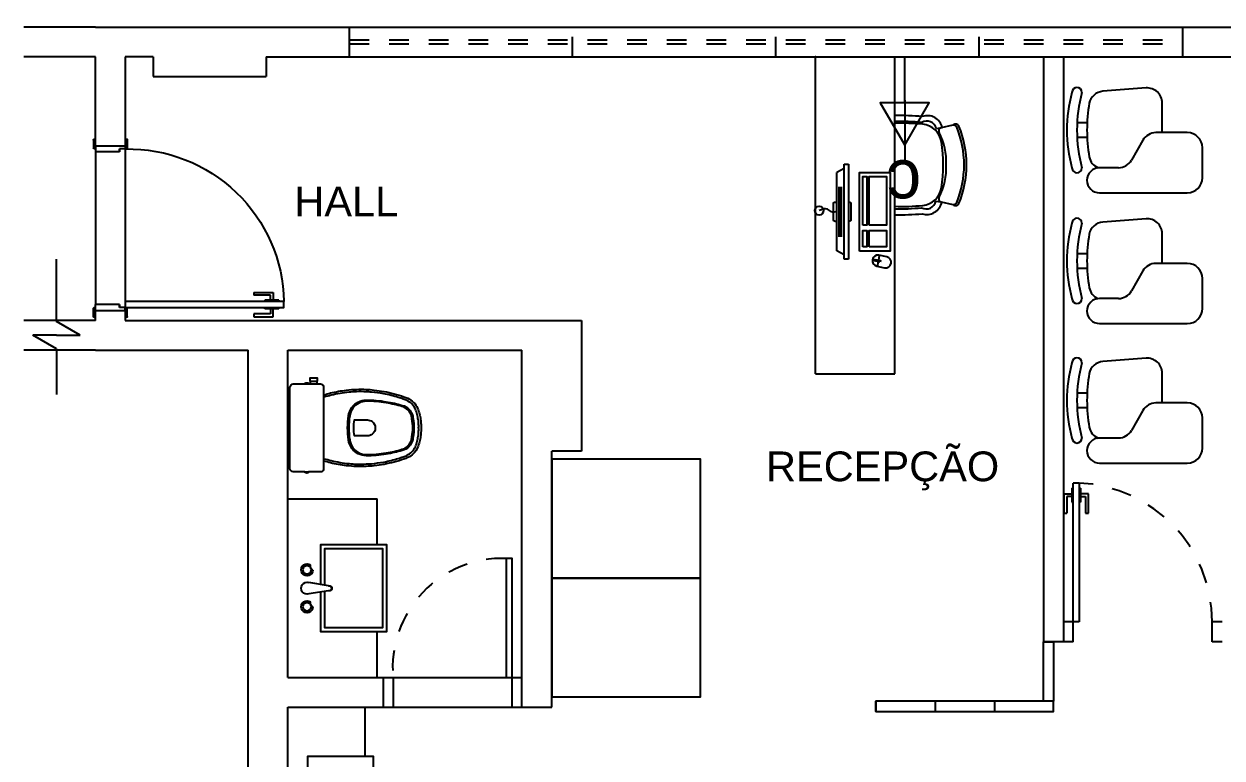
# Model space of a CAD drawing. Header units: millimetres. Extents: x 7034 to 7235, y -465 to -380.
# Drawn here: x 7148.76 to 7154.8, y -408.32 to -404.62 of the extents above; entities that cross this region are included whole.
import ezdxf

# ---------------------------------------------------------------- set-up
doc = ezdxf.new("R2010")
doc.units = ezdxf.units.MM
doc.header["$LTSCALE"] = 0.005
doc.linetypes.add('CONTINUO', pattern=[0])
doc.linetypes.add('DASHED', pattern=[19.05, 12.7, -6.35])
doc.layers.get('0').update_dxf_attribs({"linetype": 'CONTINUO'})
for name, color, linetype in [('- COTAS', 12, 'Continuous'), ('0-TOMADAS', 12, 'Continuous'), ('252', 252, 'Continuous'), ('A-03', 3, 'Continuous'), ('ARQ-PEITORIAL', 4, 'Continuous'), ('ARQ_ALVENARIA', 6, 'Continuous'), ('ARQ_BLK_ESQUADR', 1, 'Continuous'), ('ARQ_ESQUADRIA', 5, 'Continuous'), ('ARQ_JANELAALTA', 150, 'DASHED'), ('ARQ_MOBILIARIO 1', 8, 'Continuous'), ('ARQ_MOBILIARIO 2', 252, 'Continuous'), ('ARQ_SOLEIRA', 250, 'CONTINUO'), ('ARQ_TXT_AMBIENTE', 3, 'Continuous'), ('PORTA', 2, 'Continuous')]:
    doc.layers.add(name, color=color, linetype=linetype)
doc.layers.add('0-LAYOUT', color=250, linetype='Continuous', lineweight=25)
doc.styles.get("Standard").update_dxf_attribs({"font": 'arial.ttf'})
pattern_1 = [(0, (0, 0), (0, 6.985), [5.08, -1.905]), (90, (0, 0), (-6.985, 4e-16), [5.08, -1.905])]

# ---------------------------------------------------------------- blocks, each defined once
blk = doc.blocks.new('12110333')
at = {"layer": 'PORTA', "color": 1}
for p, q in [((-0.031, 0.7461), (0.008, 0.7461)), ((-0.031, 0.6481), (-0.031, 0.7461)), ((-0.017, 0.7321), (-0.017, 0.6621)), ((0.008, 0.7321), (-0.017, 0.7321)), ((0.008, 0.7741), (0.015, 0.7741)), ((0.008, 0.7741), (0.008, 0.7041)), ((0.052, 0.7741), (0.045, 0.7741)), ((0.052, 0.7741), (0.052, 0.7041)), ((0.091, 0.7461), (0.052, 0.7461)), ((0.052, 0.7321), (0.077, 0.7321)), ((0.077, 0.7321), (0.077, 0.6621)), ((0.091, 0.6481), (0.091, 0.7461)), ((0.008, 0.7041), (0.015, 0.7041)), ((0.052, 0.7041), (0.045, 0.7041)), ((-0.017, 0.6481), (-0.031, 0.6481)), ((-0.017, 0.6621), (-0.017, 0.6481)), ((-0.017, 0.6621), (-0.017, 0.6621)), ((0.077, 0.6621), (0.077, 0.6621)), ((0.077, 0.6621), (0.077, 0.6481)), ((0.091, 0.6481), (0.077, 0.6481)), ((0.815, 0), (0.015, 0)), ((0.8, -0.15), (0.03, -0.15))]:
    blk.add_line(p, q, dxfattribs=at)
at = {"layer": 'PORTA'}
for p, q in [((-0.035, 0.005), (-0.035, 0)), ((-0.03, 0.01), (0.01, 0.01)), ((0, 0), (0.015, 0)), ((0.015, 0), (0.015, -0.03)), ((0.815, 0.005), (0.815, 0)), ((0.83, 0), (0.815, 0)), ((0.815, 0), (0.815, -0.03)), ((0.86, 0.01), (0.82, 0.01)), ((0.865, 0.005), (0.865, 0)), ((0.03, -0.03), (0.015, -0.03)), ((0.015, -0.03), (0.03, -0.03)), ((0.03, -0.03), (0.03, -0.15)), ((0.815, -0.03), (0.8, -0.03)), ((0.8, -0.03), (0.815, -0.03)), ((0.8, -0.03), (0.8, -0.15)), ((-0.035, -0.15), (-0.035, -0.15)), ((-0.035, -0.15), (-0.035, -0.155)), ((-0.03, -0.16), (0.01, -0.16)), ((0, -0.15), (0.03, -0.15)), ((0.015, -0.15), (0.015, -0.155)), ((0.83, -0.15), (0.8, -0.15)), ((0.815, -0.15), (0.815, -0.155)), ((0.86, -0.16), (0.82, -0.16)), ((0.865, -0.15), (0.865, -0.155)), ((0.865, -0.15), (0.865, -0.15))]:
    blk.add_line(p, q, dxfattribs=at)
at = {"layer": 'PORTA', "color": 3}
blk.add_lwpolyline([(0.015, 0), (0.015, 0.8), (0.045, 0.8), (0.045, 0)], close=True, dxfattribs=at)
at = {"layer": 'PORTA', "color": 1}
blk.add_arc((0.03, 0.015), 0.7851, 358.90531, 88.90531, dxfattribs=at)
at = {"layer": 'PORTA'}
for centre, start, end in [((-0.03, 0.005), 90, 180), ((0.01, 0.005), 0, 90), ((0.82, 0.005), 90, 180), ((0.86, 0.005), 0, 90), ((-0.03, -0.155), 180, 270), ((0.01, -0.155), 270, 0), ((0.82, -0.155), 180, 270), ((0.86, -0.155), 270, 0)]:
    blk.add_arc(centre, 0.005, start, end, dxfattribs=at)
blk = doc.blocks.new('A$C778229A4')
at = {"layer": '0-LAYOUT', "linetype": 'Continuous'}
for p, q in [((556.6, 737.6), (252.4, 714.2)), ((670.6, 423.4), (670.6, 632.1)), ((72, 493.9), (142.4, 493.9)), ((847, 423.4), (626.1, 423.4)), ((142.4, 388.1), (72, 388.1)), ((534.2, 370.1), (454.1, 229.7)), ((952.8, 105.8), (952.8, 317.5)), ((362.2, 176.4), (229.5, 176.4)), ((229.5, 0), (847, 0))]:
    blk.add_line(p, q, dxfattribs=at)
for centre, radius, start, end in [((1004.3, 441), 1004.3, 164.72346, 195.27654), ((70.8, 705.6), 35.3, 0, 180), ((1074.9, 441), 1004.3, 164.72346, 195.27654), ((260.5, 608.7), 105.8, 94.39871, 168.30549), ((564.7, 632.1), 105.8, 0, 94.39871), ((1283.9, 441), 1142.8, 170.47649, 189.52351), ((626.1, 317.5), 105.8, 90, 150.25512), ((847, 317.5), 105.8, 0, 90), ((70.8, 176.4), 35.3, 180, 0), ((229.5, 88.2), 88.2, 90, 270), ((260.5, 273.4), 105.8, 191.69451, 247.18493), ((362.2, 282.3), 105.8, 270, 330.25512), ((847, 105.8), 105.8, 270, 0)]:
    blk.add_arc(centre, radius, start, end, dxfattribs=at)
blk = doc.blocks.new('cbtorb2')
at = {"layer": '252'}
for p, q in [((-0.01, -0.0904), (-0.0237, -0.0081)), ((0.01, -0.0904), (0.0237, -0.0081)), ((-0.0088, -0.0975), (-0.01, -0.0904)), ((0.0088, -0.0975), (0.01, -0.0904))]:
    blk.add_line(p, q, dxfattribs=at)
for centre in [(-0.0774, 0), (0.0774, 0)]:
    blk.add_circle(centre, 0.017, dxfattribs=at)
for centre, radius, start, end in [((-0.0774, 0), 0.025, 341.1513, 198.8487), ((0, 0), 0.025, 341.1513, 198.8487), ((0.0774, 0), 0.025, 341.1513, 198.8487), ((-0.0774, 0), 0.025, 198.8487, 216.2316), ((-0.0927, -0.0318), 0.0177, 22.7472, 105.6562), ((-0.0774, 0), 0.025, 272.1718, 341.1513), ((0.0774, 0), 0.025, 198.8487, 216.2316), ((0.062, -0.0318), 0.0177, 22.7472, 105.6562), ((0.0774, 0), 0.025, 272.1718, 341.1513), ((0, -0.0938), 0.0106, 161.2845, 18.7155), ((0, -0.0922), 0.0103, 210.8046, 329.1954)]:
    blk.add_arc(centre, radius, start, end, dxfattribs=at)
blk = doc.blocks.new('Baci01p')
for points in [[(0.17, 0), (0.17, 0.205, 0.059373), (0.1695, 0.2098, 0.333509), (0.154, 0.222), (0.1355, 0.222), (0.1045, 0.222), (0.094, 0.222), (0.094, 0.2248, 0.252251), (0.0939, 0.2251, 0.160103), (0.085, 0.228, 0.160103), (0.0761, 0.2251, 0.252251), (0.076, 0.2248), (0.076, 0.222), (0.017, 0.222, 0.327853), (0.0003, 0.2069, 0.087637), (0, 0.2038), (0, 0), (0, -0.2038, 0.087637), (0.0003, -0.2069, 0.327853), (0.017, -0.222), (0.076, -0.222), (0.076, -0.2248, 0.252251), (0.0761, -0.2251, 0.160103), (0.085, -0.228, 0.160103), (0.0939, -0.2251, 0.252251), (0.094, -0.2248), (0.094, -0.222), (0.1045, -0.222), (0.1045, -0.236), (0.102, -0.236), (0.102, -0.252), (0.12, -0.252), (0.138, -0.252), (0.138, -0.236), (0.1355, -0.236), (0.1355, -0.222), (0.154, -0.222, 0.333509), (0.1695, -0.2098, 0.059373), (0.17, -0.205)], [(0.291, 0, 0.041331), (0.2956, -0.0608, 0.129345), (0.3127, -0.1036, 0.234638), (0.385, -0.1405, 0.044666), (0.486, -0.1319, 0.031515), (0.5665, -0.1138, 0.151063), (0.5993, -0.0952, 0.148094), (0.6192, -0.0588, 0.031073), (0.6214, -0.0451, 0.035055), (0.6255, 0, 0.035055), (0.6214, 0.0451, 0.031073), (0.6192, 0.0588, 0.148094), (0.5993, 0.0952, 0.151063), (0.5665, 0.1138, 0.031515), (0.486, 0.1319, 0.044666), (0.385, 0.1405, 0.234638), (0.3127, 0.1036, 0.129345), (0.2956, 0.0608, 0.041331)], [(0.297, 0, -0.041434), (0.3015, 0.06, -0.129651), (0.3175, 0.1, -0.234583), (0.385, 0.1345, -0.044678), (0.485, 0.126, -0.031614), (0.565, 0.108, -0.152477), (0.595, 0.091, -0.148725), (0.6134, 0.0575, -0.031624), (0.6155, 0.0444, -0.035113), (0.6195, 0, -0.035113), (0.6155, -0.0444, -0.031624), (0.6134, -0.0575, -0.148725), (0.595, -0.091, -0.152477), (0.565, -0.108, -0.031614), (0.485, -0.126, -0.044678), (0.385, -0.1345, -0.234583), (0.3175, -0.1, -0.129651), (0.3015, -0.06, -0.041434)], [(0.391, -0.04, 0.164444), (0.415, -0.032, 0.245936), (0.43, 0, 0.245936), (0.415, 0.032, 0.164444), (0.391, 0.04), (0.326, 0.04, 0.108885), (0.326, -0.04)]]:
    blk.add_lwpolyline(points, format="xyb", close=True)
for points in [[(0.076, 0.222), (0.094, 0.222)], [(0.093, 0.2245), (0.085, 0.2245), (0.077, 0.2245)], [(0.076, -0.222), (0.094, -0.222)], [(0.093, -0.2245), (0.085, -0.2245), (0.077, -0.2245)], [(0.1045, -0.222), (0.1355, -0.222)], [(0.1045, -0.236), (0.12, -0.236), (0.1355, -0.236)]]:
    blk.add_lwpolyline(points)
for points in [[(0.17, -0.167, -0.003882), (0.205, -0.1765, 0.024258), (0.285, -0.1905, 0.02486), (0.335, -0.1945, 0.033324), (0.385, -0.194, 0.02486), (0.425, -0.191, 0.012268), (0.475, -0.184, 0.015806), (0.525, -0.1725, 0.026699), (0.575, -0.157, 0.021919), (0.595, -0.1495, 0.174675), (0.6435, -0.1, 0.045452), (0.653, -0.07, 0.022856), (0.6562, -0.0571, 0.041289), (0.6602, -0.0304, 0.052091), (0.6606, -0.0228, 0.04333), (0.661, 0, 0.04333), (0.6606, 0.0228, 0.052091), (0.6602, 0.0304, 0.041289), (0.6562, 0.0571, 0.022856), (0.653, 0.07, 0.045452), (0.6435, 0.1, 0.174675), (0.595, 0.1495, 0.021919), (0.575, 0.157, 0.026699), (0.525, 0.1725, 0.015806), (0.475, 0.184, 0.012268), (0.425, 0.191, 0.02486), (0.385, 0.194, 0.033324), (0.335, 0.1945, 0.02486), (0.285, 0.1905, 0.024258), (0.205, 0.1765, -0.003882), (0.17, 0.167)], [(0.1731, 0.1554, 0.003849), (0.2079, 0.1649, -0.027799), (0.2984, 0.18, -0.018883), (0.3355, 0.1825, -0.033646), (0.3844, 0.182, -0.016781), (0.4106, 0.1805, -0.015438), (0.4729, 0.1722, -0.023716), (0.5465, 0.154, -0.013571), (0.5711, 0.1457, -0.02186), (0.59, 0.1386, -0.173345), (0.6325, 0.0952, -0.045814), (0.6414, 0.067, -0.024058), (0.6444, 0.0546, -0.042614), (0.6482, 0.029, -0.066108), (0.6485, 0.0226, -0.047154), (0.649, 0, -0.047154), (0.6485, -0.0226, -0.066108), (0.6482, -0.029, -0.042614), (0.6444, -0.0546, -0.024058), (0.6414, -0.067, -0.045814), (0.6325, -0.0952, -0.173345), (0.59, -0.1386, -0.02186), (0.5711, -0.1457, -0.013571), (0.5465, -0.154, -0.023716), (0.4729, -0.1722, -0.015438), (0.4106, -0.1805, -0.016781), (0.3844, -0.182, -0.033646), (0.3355, -0.1825, -0.018883), (0.2984, -0.18, -0.027799), (0.2079, -0.1649, 0.003849), (0.1731, -0.1554)]]:
    blk.add_lwpolyline(points, format="xyb")
blk = doc.blocks.new('4i')
at = {"layer": 'A-03'}
blk.add_line((-153.5663, 1.2264), (-153.2649, 1.2264), dxfattribs=at)
blk.add_text('c', height=0.2498, rotation=270, dxfattribs=at).set_placement((-153.2627, 1.3103))

msp = doc.modelspace()

# ---------------------------------------------------------------- hatches: boundary and pattern name
at = {"layer": '- COTAS'}
h = msp.add_hatch(dxfattribs=at)
h.set_pattern_fill('ANGLE', color=256)
h.set_pattern_definition(pattern_1)
h.paths.add_polyline_path([(7152.5704, -407.0636), (7152.2849, -406.8988, 0.57735), (7152.221, -406.9357), (7152.221, -407.2654, 0.57735), (7152.2849, -407.3023), (7152.5704, -407.1374, 0.57735)])
at = {"layer": '0-TOMADAS'}
h = msp.add_hatch(dxfattribs=at)
h.set_pattern_fill('ANGLE', color=256)
h.set_pattern_definition([(0, (0, 4e-08), (0, 6.985), [5.08, -1.905]), (90, (0, 4e-08), (-6.985, 4e-16), [5.08, -1.905])])
h.paths.add_polyline_path([(7152.3416, -404.4282), (7152.2849, -404.3954, 0.57735), (7152.221, -404.4323), (7152.221, -404.762, 0.57735), (7152.2849, -404.7989), (7152.3416, -404.7662)])
h = msp.add_hatch(dxfattribs=at)
h.set_pattern_fill('ANGLE', color=256)
h.set_pattern_definition(pattern_1)
h.paths.add_polyline_path([(7152.5704, -405.812), (7152.3416, -405.6799), (7152.3416, -406.0179), (7152.5704, -405.8858, 0.57735)])
h = msp.add_hatch(dxfattribs=at)
h.set_pattern_fill('ANGLE', color=256)
h.set_pattern_definition(pattern_1)
h.paths.add_polyline_path([(7152.5704, -405.812), (7152.3416, -405.6799), (7152.3416, -406.0179), (7152.5704, -405.8858, 0.57735)])
h = msp.add_hatch(dxfattribs=at)
h.set_pattern_fill('ANGLE', color=256, scale=1.3)
h.set_pattern_definition([(0, (-2114.879, 129.0915), (0, 9.0805), [6.604, -2.4765]), (90, (-2114.879, 129.0915), (-9.0805, 6e-16), [6.604, -2.4765])])
h.paths.add_polyline_path([(7152.5704, -407.0636), (7152.2849, -406.8988, 0.57735), (7152.221, -406.9357), (7152.221, -407.2654, 0.57735), (7152.2849, -407.3023), (7152.5704, -407.1374, 0.57735)])
h = msp.add_hatch(dxfattribs=at)
h.set_pattern_fill('ANGLE', color=256)
h.set_pattern_definition(pattern_1)
h.paths.add_polyline_path([(7152.2849, -406.8988, 0.57735), (7152.221, -406.9357), (7152.221, -407.2654, 0.57735), (7152.2849, -407.3023), (7152.5704, -407.1374, 0.57735), (7152.5704, -407.0636)])
h = msp.add_hatch(dxfattribs=at)
h.set_pattern_fill('ANGLE', color=256)
h.set_pattern_definition(pattern_1)
h.paths.add_polyline_path([(7152.5704, -407.0636), (7152.2849, -406.8988, 0.57735), (7152.221, -406.9357), (7152.221, -407.2654, 0.57735), (7152.2849, -407.3023), (7152.5704, -407.1374, 0.57735)])

# ---------------------------------------------------------------- linework, layer by layer
at = {"layer": '252'}
for p, q in [((7153.3593, -405.1449), (7153.389, -405.1402)), ((7153.4429, -405.1284), (7153.3839, -405.1414)), ((7152.8946, -405.3464), (7152.8575, -405.3673)), ((7152.8946, -405.3257), (7152.9165, -405.3257)), ((7152.8946, -405.8036), (7152.8946, -405.3257)), ((7152.9165, -405.3257), (7152.9165, -405.8036)), ((7152.8575, -405.762), (7152.8575, -405.3673)), ((7152.8841, -405.444), (7152.8647, -405.444)), ((7152.8841, -405.4503), (7152.8647, -405.4503)), ((7152.8841, -405.4565), (7152.8647, -405.4565)), ((7152.8841, -405.4628), (7152.8647, -405.4628)), ((7152.8841, -405.469), (7152.8647, -405.469)), ((7152.8841, -405.4753), (7152.8647, -405.4753)), ((7152.8841, -405.4815), (7152.8647, -405.4815)), ((7152.8841, -405.4878), (7152.8647, -405.4878)), ((7152.8841, -405.494), (7152.8647, -405.494)), ((7152.8841, -405.5003), (7152.8647, -405.5003)), ((7152.8841, -405.5065), (7152.8647, -405.5065)), ((7152.8841, -405.5128), (7152.8647, -405.5128)), ((7152.8841, -405.519), (7152.8647, -405.519)), ((7152.8841, -405.5253), (7152.8647, -405.5253)), ((7152.8841, -405.5315), (7152.8647, -405.5315)), ((7153.3567, -405.5114), (7153.3839, -405.5155)), ((7153.3839, -405.5155), (7153.4429, -405.5284)), ((7152.8841, -405.5378), (7152.8647, -405.5378)), ((7152.8841, -405.544), (7152.8647, -405.544)), ((7152.8841, -405.5503), (7152.8647, -405.5503)), ((7152.8841, -405.5565), (7152.8647, -405.5565)), ((7152.8841, -405.5628), (7152.8647, -405.5628)), ((7152.8841, -405.569), (7152.8647, -405.569)), ((7152.8841, -405.5753), (7152.8647, -405.5753)), ((7152.8841, -405.5815), (7152.8647, -405.5815)), ((7152.8841, -405.5878), (7152.8647, -405.5878)), ((7152.8841, -405.594), (7152.8647, -405.594)), ((7152.8841, -405.6003), (7152.8647, -405.6003)), ((7152.8841, -405.6065), (7152.8647, -405.6065)), ((7152.8841, -405.6128), (7152.8647, -405.6128)), ((7152.8841, -405.619), (7152.8647, -405.619)), ((7152.8841, -405.6253), (7152.8647, -405.6253)), ((7152.8841, -405.6315), (7152.8647, -405.6315)), ((7152.8841, -405.6378), (7152.8647, -405.6378)), ((7152.8841, -405.644), (7152.8647, -405.644)), ((7152.8841, -405.6503), (7152.8647, -405.6503)), ((7152.8841, -405.6565), (7152.8647, -405.6565)), ((7152.8841, -405.6628), (7152.8647, -405.6628)), ((7152.8841, -405.669), (7152.8647, -405.669)), ((7152.8841, -405.6753), (7152.8647, -405.6753)), ((7152.8841, -405.6815), (7152.8647, -405.6815)), ((7152.8841, -405.6878), (7152.8647, -405.6878)), ((7152.8946, -405.7828), (7152.8575, -405.762)), ((7152.9165, -405.8036), (7152.8946, -405.8036)), ((7153.0477, -405.8089), (7153.0363, -405.8066)), ((7153.0625, -405.8401), (7153.0671, -405.8166)), ((7153.0686, -405.8089), (7153.0731, -405.7854)), ((7153.1088, -405.7923), (7153.069, -405.7846)), ((7153.0583, -405.8393), (7153.0981, -405.8471))]:
    msp.add_line(p, q, dxfattribs=at)
for points in [[(7152.9719, -405.7638), (7152.9719, -405.3669), (7153.1264, -405.3669), (7153.1264, -405.7638)], [(7152.9887, -405.6328), (7152.9887, -405.387), (7153.0092, -405.387), (7153.0092, -405.6328)], [(7153.0196, -405.6328), (7153.0196, -405.387), (7153.1076, -405.387), (7153.1076, -405.6328)], [(7152.9887, -405.7415), (7152.9887, -405.6596), (7153.0092, -405.6596), (7153.0092, -405.7415)], [(7153.0196, -405.7415), (7153.0196, -405.6596), (7153.1076, -405.6596), (7153.1076, -405.7415)], [(7153.0764, -405.8184), (7153.047, -405.8127), (7153.0485, -405.805), (7153.0779, -405.8107)]]:
    msp.add_lwpolyline(points, close=True, dxfattribs=at)
for points in [[(7152.8575, -405.6133), (7152.849, -405.6133, -0.414214), (7152.8405, -405.6048), (7152.8405, -405.5244, -0.414214), (7152.849, -405.516), (7152.8575, -405.516)], [(7152.9165, -405.516), (7152.9196, -405.516, -0.414214), (7152.9281, -405.5244), (7152.9281, -405.6048, -0.414214), (7152.9196, -405.6133), (7152.9165, -405.6133)]]:
    msp.add_lwpolyline(points, format="xyb", dxfattribs=at)
for points in [[(7150.2559, -407.4456), (7150.2559, -407.2432), (7150.5859, -407.2432), (7150.5859, -407.6832), (7150.2559, -407.6832), (7150.2559, -407.4825)], [(7150.2759, -407.4489), (7150.2759, -407.2632), (7150.5659, -407.2632), (7150.5659, -407.6632), (7150.2759, -407.6632), (7150.2759, -407.4792)], [(7150.1897, -408.5125), (7150.1897, -408.3101), (7150.5197, -408.3101), (7150.5197, -408.7501), (7150.1897, -408.7501), (7150.1897, -408.5494)]]:
    msp.add_lwpolyline(points, dxfattribs=at)
msp.add_circle((7152.7682, -405.5592), 0.0222, dxfattribs=at)
for centre, radius, start, end in [((7153.1813, -406.1383), 1.0586, 84.19053, 91.71423), ((7153.1813, -406.1383), 1.0286, 84.19053, 91.76424), ((7153.3111, -405.1578), 0.0499, 14.97118, 120.98374), ((7153.3147, -405.1564), 0.0759, 12.2643, 110.27934), ((7153.1857, -406.1572), 1.0386, 84.19053, 91.99172), ((7153.2802, -405.2289), 0.1055, 8.91059, 84.19053), ((7153.3875, -405.1576), 0.0166, 102.3844, 207.7352), ((7153.092, -405.313), 0.3172, 357.20491, 27.7352), ((7153.4464, -405.1446), 0.0166, 21.98129, 102.3844), ((7153.457, -405.142), 0.0188, 29.38483, 132.2015), ((7152.9819, -405.3321), 0.5175, 0.41024, 21.98129), ((7152.9934, -405.3266), 0.5175, 359.79295, 21.98129), ((7152.6456, -405.3284), 0.7478, 351.08941, 8.91059), ((7153.092, -405.3439), 0.3172, 332.2648, 2.79509), ((7152.9819, -405.3247), 0.5175, 338.01871, 359.58976), ((7152.9934, -405.3303), 0.5175, 338.01871, 0.20705), ((7153.2802, -405.4279), 0.1055, 275.80947, 351.08941), ((7153.1857, -404.4996), 1.0386, 268.00828, 275.80947), ((7153.308, -405.5011), 0.0497, 241.77988, 348.04087), ((7153.3113, -405.5023), 0.0762, 251.80859, 349.65543), ((7153.3875, -405.4993), 0.0166, 152.2648, 257.6156), ((7153.4464, -405.5122), 0.0166, 257.6156, 338.01871), ((7153.457, -405.5148), 0.0188, 227.7985, 330.61517), ((7153.1804, -404.5215), 1.0286, 268.28422, 275.80947), ((7153.1804, -404.5215), 1.0586, 268.33285, 275.80947), ((7153.0637, -405.812), 0.0279, 78.99109, 258.99109), ((7153.1035, -405.8197), 0.0279, 258.99109, 78.99109)]:
    msp.add_arc(centre, radius, start, end, dxfattribs=at)
msp.add_spline([(7152.8575, -405.5646), (7152.8297, -405.5646), (7152.8103, -405.5518), (7152.7682, -405.5592)], degree=3, dxfattribs=at)
at = {"layer": 'A-03'}
msp.add_line((7153.1996, -405.0159), (7153.1996, -404.7832), dxfattribs=at)
msp.add_lwpolyline([(7153.1996, -405.2297), (7153.3231, -405.0159), (7153.0761, -405.0159)], close=True, dxfattribs=at)
at = {"layer": 'ARQ-PEITORIAL'}
for p, q in [((7153.8996, -404.7832), (7153.8996, -407.7332)), ((7153.9996, -404.7832), (7153.9996, -407.7332)), ((7148.9226, -406.1185), (7148.9226, -405.8049)), ((7149.0426, -406.1878), (7148.9226, -406.1185)), ((7148.9226, -406.1878), (7148.8026, -406.1878)), ((7148.9226, -406.2571), (7148.8026, -406.1878)), ((7148.9226, -406.1878), (7149.0426, -406.1878)), ((7148.9226, -406.2571), (7148.9226, -406.4874)), ((7153.9996, -407.7332), (7153.8996, -407.7332))]:
    msp.add_line(p, q, dxfattribs=at)
at = {"layer": 'ARQ_ALVENARIA'}
for p, q in [((7149.1196, -404.6332), (7148.7586, -404.6332)), ((7149.1196, -404.6332), (7165.3496, -404.6332)), ((7150.3996, -404.7832), (7150.3996, -404.6332)), ((7154.5996, -404.6332), (7154.5996, -404.7832)), ((7149.1196, -404.7832), (7148.7586, -404.7832)), ((7149.1196, -405.2332), (7149.1196, -404.7832)), ((7149.2696, -404.7832), (7149.2696, -405.2332)), ((7149.4096, -404.7832), (7149.2696, -404.7832)), ((7149.4096, -404.7832), (7149.4096, -404.8832)), ((7149.9796, -404.7832), (7154.8996, -404.7832)), ((7149.9796, -404.7832), (7149.9796, -404.8832)), ((7149.4096, -404.8832), (7149.9796, -404.8832)), ((7149.1196, -405.2332), (7149.2696, -405.2332)), ((7149.1196, -406.0632), (7149.2696, -406.0632)), ((7149.1196, -406.1132), (7149.1196, -406.0632)), ((7149.2696, -406.0632), (7149.2696, -406.1132)), ((7149.1196, -406.1132), (7148.7586, -406.1132)), ((7149.2696, -406.1132), (7151.5696, -406.1132)), ((7151.5696, -406.1132), (7151.5696, -406.7732)), ((7149.1196, -406.2632), (7148.7586, -406.2632)), ((7149.1196, -406.2632), (7149.8896, -406.2632)), ((7149.8896, -411.8232), (7149.8896, -406.2632)), ((7150.0896, -406.2632), (7151.2696, -406.2632)), ((7150.0896, -407.9132), (7150.0896, -406.2632)), ((7151.2696, -408.0632), (7151.2696, -406.2632)), ((7151.4196, -408.0632), (7151.4196, -406.7732)), ((7151.5696, -406.7732), (7151.4196, -406.7732)), ((7150.0896, -407.9132), (7150.5696, -407.9132)), ((7150.5696, -407.9132), (7150.5696, -408.0632)), ((7150.0896, -409.0532), (7150.0896, -408.0632)), ((7150.0896, -408.0632), (7150.5696, -408.0632)), ((7151.2696, -408.0632), (7151.4196, -408.0632))]:
    msp.add_line(p, q, dxfattribs=at)
at = {"layer": 'ARQ_ESQUADRIA'}
for p, q in [((7154.0426, -406.9592), (7154.0426, -407.0292)), ((7154.0426, -406.9592), (7154.0496, -406.9592)), ((7154.0796, -406.9332), (7154.0496, -406.9332)), ((7154.0496, -407.6332), (7154.0496, -406.9332)), ((7154.0796, -406.9332), (7154.0796, -407.6332)), ((7154.0866, -406.9592), (7154.0796, -406.9592)), ((7154.0866, -406.9592), (7154.0866, -407.0292)), ((7154.0036, -406.9872), (7154.0426, -406.9872)), ((7154.0036, -407.0852), (7154.0036, -406.9872)), ((7154.0426, -407.0012), (7154.0176, -407.0012)), ((7154.0176, -407.0012), (7154.0176, -407.0712)), ((7154.0426, -407.0292), (7154.0496, -407.0292)), ((7154.0866, -407.0292), (7154.0796, -407.0292)), ((7154.1256, -406.9872), (7154.0866, -406.9872)), ((7154.0866, -407.0012), (7154.1116, -407.0012)), ((7154.1116, -407.0012), (7154.1116, -407.0712)), ((7154.1256, -407.0852), (7154.1256, -406.9872)), ((7154.0036, -407.0852), (7154.0176, -407.0852)), ((7154.0176, -407.0712), (7154.0176, -407.0852)), ((7154.1116, -407.0712), (7154.1116, -407.0852)), ((7154.1116, -407.0852), (7154.1256, -407.0852)), ((7154.0496, -407.6332), (7153.9996, -407.6332)), ((7154.0496, -407.7332), (7154.0496, -407.6332)), ((7154.0796, -407.6332), (7154.0496, -407.6332)), ((7154.7496, -407.7332), (7154.7496, -407.6332)), ((7154.7996, -407.6332), (7154.7496, -407.6332)), ((7154.0496, -407.7332), (7153.9996, -407.7332)), ((7154.7996, -407.7332), (7154.7496, -407.7332)), ((7150.5696, -407.9132), (7150.6196, -407.9132)), ((7151.2196, -408.0632), (7151.2196, -407.9132)), ((7151.2196, -407.9132), (7151.2696, -407.9132)), ((7150.5696, -408.0632), (7150.6196, -408.0632)), ((7151.2196, -408.0632), (7151.2696, -408.0632))]:
    msp.add_line(p, q, dxfattribs=at)
for points in [[(7151.2196, -407.9132), (7151.2196, -407.3132), (7151.1896, -407.3132), (7151.1896, -407.9132), (7151.2196, -407.9132)], [(7150.6196, -407.9132), (7150.6196, -408.0632)]]:
    msp.add_lwpolyline(points, dxfattribs=at)
at = {"layer": 'ARQ_JANELAALTA', "ltscale": 0.5}
for p, q in [((7151.5246, -404.7832), (7151.5246, -404.6332)), ((7152.5496, -404.7832), (7152.5496, -404.6332)), ((7153.5746, -404.7832), (7153.5746, -404.6332)), ((7150.3996, -404.6982), (7154.5996, -404.6982)), ((7150.3996, -404.7182), (7154.5996, -404.7182))]:
    msp.add_line(p, q, dxfattribs=at)
at = {"layer": 'ARQ_JANELAALTA'}
for centre, radius, start, end in [((7154.0489, -407.6332), 0.7007, 0, 87.4911), ((7151.1696, -407.865), 0.5521, 87.92655, 185.01106)]:
    msp.add_arc(centre, radius, start, end, dxfattribs=at)
at = {"layer": 'ARQ_JANELAALTA', "ltscale": 0.5}
for p in [(7152.5496, -404.7832), (7152.7496, -404.7832), (7153.5746, -404.7832)]:
    msp.add_point(p, dxfattribs=at)
at = {"layer": 'ARQ_MOBILIARIO 1', "linetype": 'Continuous'}
for p, q in [((7152.7496, -406.3832), (7152.7496, -404.7832)), ((7152.7496, -404.7832), (7153.1496, -404.7832)), ((7153.1496, -406.3832), (7153.1496, -404.7832)), ((7152.7496, -406.3832), (7153.1496, -406.3832)), ((7150.0896, -407.0132), (7150.5396, -407.0132)), ((7150.5396, -407.2432), (7150.5396, -407.0132)), ((7150.5396, -407.9132), (7150.5396, -407.6832)), ((7150.4797, -408.3101), (7150.4797, -408.0632)), ((7153.054, -408.0846), (7153.054, -408.0332)), ((7153.354, -408.0846), (7153.354, -408.0332)), ((7153.654, -408.0846), (7153.654, -408.0332))]:
    msp.add_line(p, q, dxfattribs=at)
for points in [[(7151.4196, -407.4121), (7152.1696, -407.4121), (7152.1696, -406.8121), (7151.4196, -406.8121)], [(7151.4196, -408.0121), (7152.1696, -408.0121), (7152.1696, -407.4121), (7151.4196, -407.4121)], [(7153.9496, -407.7332), (7153.9496, -408.0332), (7153.8996, -408.0332), (7153.8996, -407.7332)], [(7153.9496, -408.0332), (7153.054, -408.0332), (7153.054, -408.0846), (7153.9496, -408.0846)]]:
    msp.add_lwpolyline(points, close=True, dxfattribs=at)
at = {"layer": 'ARQ_MOBILIARIO 2'}
msp.add_line((7150.5696, -408.0632), (7151.2696, -408.0632), dxfattribs=at)
at = {"layer": 'ARQ_SOLEIRA'}
msp.add_line((7150.5696, -407.9132), (7151.2696, -407.9132), dxfattribs=at)

# ---------------------------------------------------------------- block references
at = {"rotation": 270.0000000004094}
msp.add_blockref('4i', (7151.9732, -558.5683), dxfattribs=at)
at = {"layer": '0-LAYOUT', "xscale": 0.0007168438189785798, "yscale": 0.0007168438189785798, "zscale": 0.0007168438189785798}
for p in [(7154.0174, -405.4694), (7154.0174, -406.1289), (7154.0174, -406.8325)]:
    msp.add_blockref('A$C778229A4', p, dxfattribs=at)
at = {"layer": '252', "xscale": -1.203670021924481, "yscale": 1.203670021924481, "zscale": 1.203670021924481, "rotation": 90}
msp.add_blockref('cbtorb2', (7150.1859, -407.464), dxfattribs=at)
at = {"layer": 'ARQ_BLK_ESQUADR', "xscale": -1, "rotation": 270}
msp.add_blockref('12110333', (7149.2696, -406.0632), dxfattribs=at)
at = {"layer": 'ARQ_MOBILIARIO 1', "linetype": 'Continuous', "xscale": -1, "rotation": 180}
msp.add_blockref('Baci01p', (7150.0996, -406.6551), dxfattribs=at)

# ---------------------------------------------------------------- texts
at = {"layer": 'ARQ_TXT_AMBIENTE'}
msp.add_text('    RECEPÇÃO', height=0.15, dxfattribs=at).set_placement((7152.2673, -406.924))
at = {"layer": 'ARQ_TXT_AMBIENTE', "insert": (7148.9006, -405.4383), "char_height": 0.15, "attachment_point": 1}
msp.add_mtext_dynamic_manual_height_columns('\\pi0.98846;    HALL', width=2.72651, gutter_width=12.5, heights=[0], dxfattribs=at)

doc.saveas('drawing.dxf')
